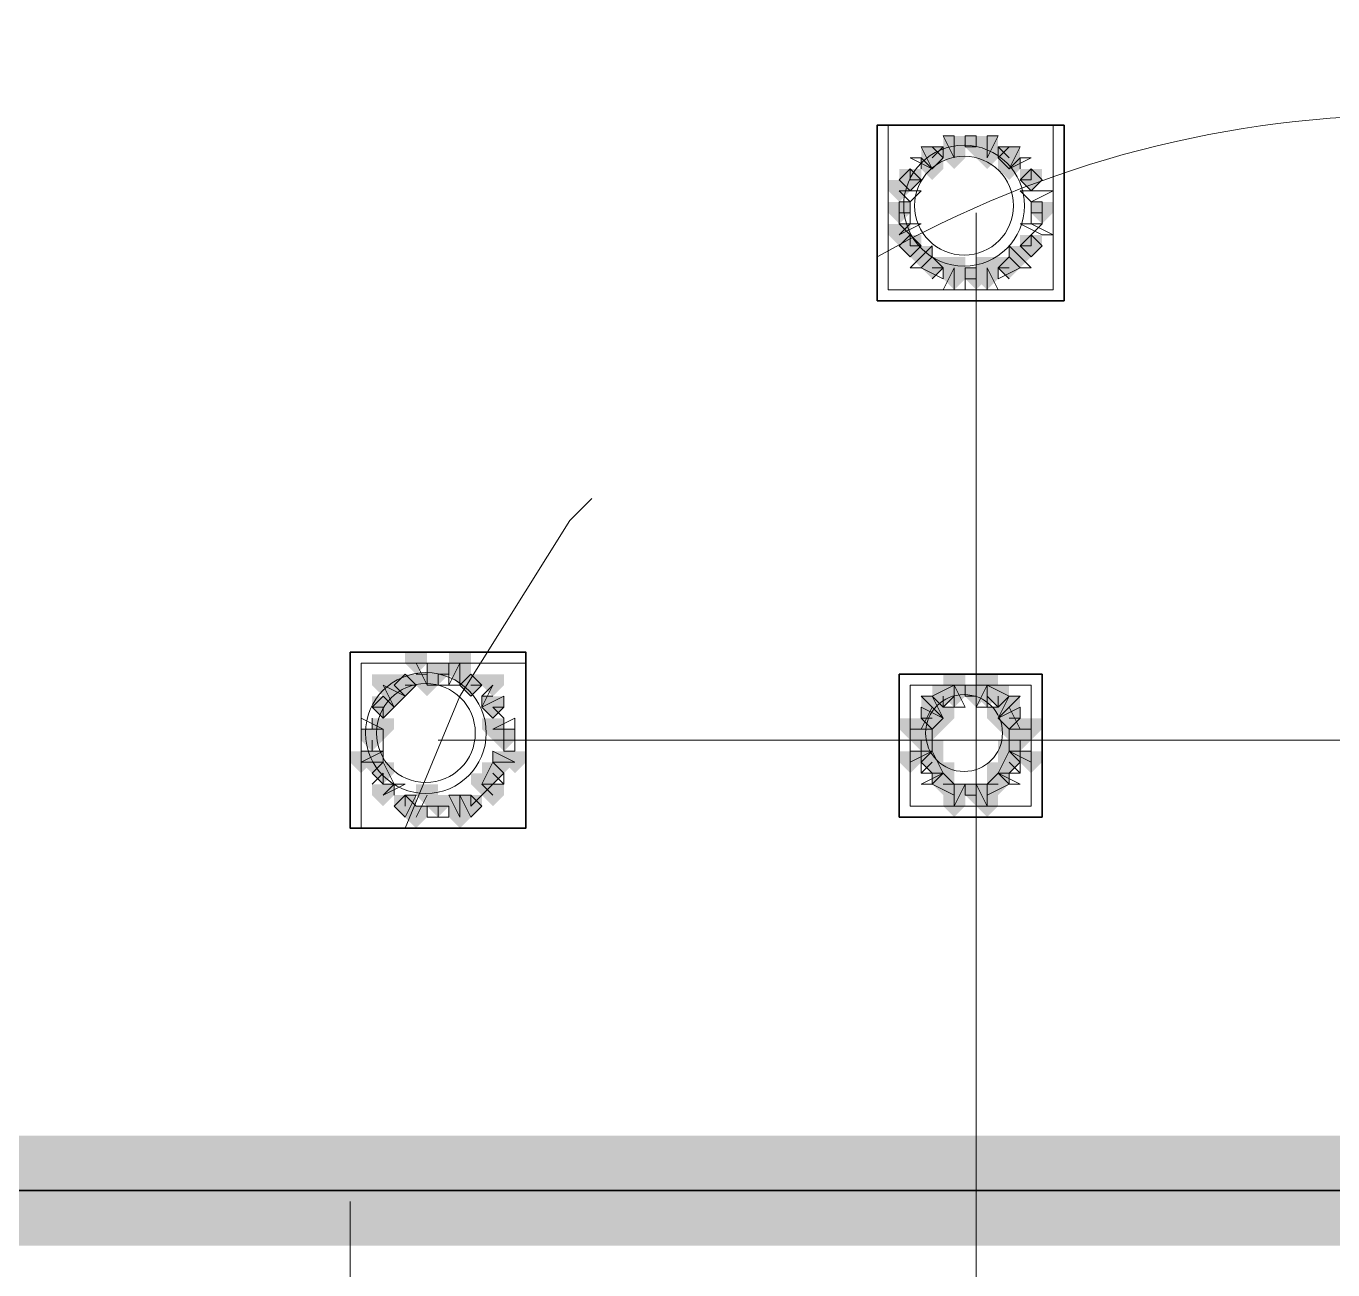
# Model space of a CAD drawing. Header units: millimetres. Extents: x 2315 to 4619, y 1334 to 1897.
# Drawn here: x 3716.28 to 3723.54, y 1541.26 to 1548.17 of the extents above; entities that cross this region are included whole.
import ezdxf

# ---------------------------------------------------------------- set-up
doc = ezdxf.new("R2010")
doc.units = ezdxf.units.MM
for name, color, linetype, true_color in [('PDF_10', 7, 'Continuous', 0x00b85c), ('PDF_AXIS', 7, 'Continuous', 0x00b85c), ('PDF_柱构件', 7, 'Continuous', 0x00b85c), ('PDF_转运站初步方案', 7, 'Continuous', 0x00b85c)]:
    doc.layers.add(name, color=color, linetype=linetype, true_color=true_color)
doc.layers.add('PDF_中心线层', color=1, linetype='Continuous')
doc.layers.add('PDF_粗实线层', color=7, linetype='Continuous')

msp = doc.modelspace()

# ---------------------------------------------------------------- hatches: boundary and pattern name
at = {"layer": 'PDF_10', "transparency": 33554559}
for points in [[(3721.5602, 1547.5601), (3721.4992, 1547.5601), (3721.4992, 1547.499), (3721.5602, 1547.4379), (3721.6213, 1547.499), (3721.6213, 1547.5601)], [(3721.5602, 1547.5601), (3721.4992, 1547.5601), (3721.4992, 1547.499), (3721.5602, 1547.4379), (3721.6213, 1547.499), (3721.6213, 1547.5601)], [(3721.3159, 1547.499), (3721.2548, 1547.499), (3721.2548, 1547.4379), (3721.3159, 1547.3768), (3721.377, 1547.4379), (3721.377, 1547.499)], [(3721.3159, 1547.499), (3721.2548, 1547.499), (3721.2548, 1547.4379), (3721.3159, 1547.3768), (3721.377, 1547.4379), (3721.377, 1547.499)], [(3721.7435, 1547.499), (3721.6824, 1547.499), (3721.6824, 1547.4379), (3721.7435, 1547.3768), (3721.8046, 1547.4379), (3721.8046, 1547.499)], [(3721.7435, 1547.499), (3721.6824, 1547.499), (3721.6824, 1547.4379), (3721.7435, 1547.3768), (3721.8046, 1547.4379), (3721.8046, 1547.499)], [(3721.1938, 1547.3768), (3721.1327, 1547.3768), (3721.1327, 1547.3157), (3721.1938, 1547.2547), (3721.2548, 1547.3157), (3721.2548, 1547.3768)], [(3721.1938, 1547.3768), (3721.1327, 1547.3768), (3721.1327, 1547.3157), (3721.1938, 1547.2547), (3721.2548, 1547.3157), (3721.2548, 1547.3768)], [(3721.8656, 1547.3768), (3721.8046, 1547.3768), (3721.8046, 1547.3157), (3721.8656, 1547.2547), (3721.9267, 1547.3157), (3721.9267, 1547.3768)], [(3721.8656, 1547.3768), (3721.8046, 1547.3768), (3721.8046, 1547.3157), (3721.8656, 1547.2547), (3721.9267, 1547.3157), (3721.9267, 1547.3768)], [(3721.1327, 1547.1936), (3721.0716, 1547.1936), (3721.0716, 1547.1325), (3721.1327, 1547.0714), (3721.1938, 1547.1325), (3721.1938, 1547.1936)], [(3721.1327, 1547.1936), (3721.0716, 1547.1936), (3721.0716, 1547.1325), (3721.1327, 1547.0714), (3721.1938, 1547.1325), (3721.1938, 1547.1936)], [(3721.9267, 1547.1936), (3721.8656, 1547.1936), (3721.8656, 1547.1325), (3721.9267, 1547.0714), (3721.9878, 1547.1325), (3721.9878, 1547.1936)], [(3721.9267, 1547.1936), (3721.8656, 1547.1936), (3721.8656, 1547.1325), (3721.9267, 1547.0714), (3721.9878, 1547.1325), (3721.9878, 1547.1936)], [(3721.1938, 1547.0103), (3721.1327, 1547.0103), (3721.1327, 1546.9493), (3721.1938, 1546.8882), (3721.2548, 1546.9493), (3721.2548, 1547.0103)], [(3721.1938, 1547.0103), (3721.1327, 1547.0103), (3721.1327, 1546.9493), (3721.1938, 1546.8882), (3721.2548, 1546.9493), (3721.2548, 1547.0103)], [(3721.8656, 1547.0103), (3721.8046, 1547.0103), (3721.8046, 1546.9493), (3721.8656, 1546.8882), (3721.9267, 1546.9493), (3721.9267, 1547.0103)], [(3721.8656, 1547.0103), (3721.8046, 1547.0103), (3721.8046, 1546.9493), (3721.8656, 1546.8882), (3721.9267, 1546.9493), (3721.9267, 1547.0103)], [(3721.3159, 1546.8882), (3721.2548, 1546.8882), (3721.2548, 1546.8271), (3721.3159, 1546.766), (3721.377, 1546.8271), (3721.377, 1546.8882)], [(3721.3159, 1546.8882), (3721.2548, 1546.8882), (3721.2548, 1546.8271), (3721.3159, 1546.766), (3721.377, 1546.8271), (3721.377, 1546.8882)], [(3721.7435, 1546.8882), (3721.6824, 1546.8882), (3721.6824, 1546.8271), (3721.7435, 1546.766), (3721.8046, 1546.8271), (3721.8046, 1546.8882)], [(3721.7435, 1546.8882), (3721.6824, 1546.8882), (3721.6824, 1546.8271), (3721.7435, 1546.766), (3721.8046, 1546.8271), (3721.8046, 1546.8882)], [(3721.5602, 1546.8271), (3721.4992, 1546.8271), (3721.4992, 1546.766), (3721.5602, 1546.7049), (3721.6213, 1546.766), (3721.6213, 1546.8271)], [(3721.5602, 1546.8271), (3721.4992, 1546.8271), (3721.4992, 1546.766), (3721.5602, 1546.7049), (3721.6213, 1546.766), (3721.6213, 1546.8271)], [(3721.5602, 1546.8271), (3721.4992, 1546.8271), (3721.4992, 1546.766), (3721.5602, 1546.7049), (3721.6213, 1546.766), (3721.6213, 1546.8271)], [(3718.5673, 1544.6282), (3718.5062, 1544.6282), (3718.5062, 1544.5671), (3718.5673, 1544.506), (3718.6283, 1544.5671), (3718.6283, 1544.6282)], [(3718.5673, 1544.6282), (3718.5062, 1544.6282), (3718.5062, 1544.5671), (3718.5673, 1544.506), (3718.6283, 1544.5671), (3718.6283, 1544.6282)], [(3718.384, 1544.5671), (3718.3229, 1544.5671), (3718.3229, 1544.506), (3718.384, 1544.4449), (3718.4451, 1544.506), (3718.4451, 1544.5671)], [(3718.384, 1544.5671), (3718.3229, 1544.5671), (3718.3229, 1544.506), (3718.384, 1544.4449), (3718.4451, 1544.506), (3718.4451, 1544.5671)], [(3718.384, 1544.5671), (3718.3229, 1544.5671), (3718.3229, 1544.506), (3718.384, 1544.4449), (3718.4451, 1544.506), (3718.4451, 1544.5671)], [(3718.7505, 1544.5671), (3718.6894, 1544.5671), (3718.6894, 1544.506), (3718.7505, 1544.4449), (3718.8116, 1544.506), (3718.8116, 1544.5671)], [(3718.7505, 1544.5671), (3718.6894, 1544.5671), (3718.6894, 1544.506), (3718.7505, 1544.4449), (3718.8116, 1544.506), (3718.8116, 1544.5671)], [(3718.7505, 1544.5671), (3718.6894, 1544.5671), (3718.6894, 1544.506), (3718.7505, 1544.4449), (3718.8116, 1544.506), (3718.8116, 1544.5671)], [(3721.377, 1544.506), (3721.3159, 1544.506), (3721.3159, 1544.4449), (3721.377, 1544.3839), (3721.4381, 1544.4449), (3721.4381, 1544.506)], [(3721.377, 1544.506), (3721.3159, 1544.506), (3721.3159, 1544.4449), (3721.377, 1544.3839), (3721.4381, 1544.4449), (3721.4381, 1544.506)], [(3721.5602, 1544.506), (3721.4992, 1544.506), (3721.4992, 1544.4449), (3721.5602, 1544.3839), (3721.6213, 1544.4449), (3721.6213, 1544.506)], [(3721.5602, 1544.506), (3721.4992, 1544.506), (3721.4992, 1544.4449), (3721.5602, 1544.3839), (3721.6213, 1544.4449), (3721.6213, 1544.506)], [(3721.6824, 1544.506), (3721.6213, 1544.506), (3721.6213, 1544.4449), (3721.6824, 1544.3839), (3721.7435, 1544.4449), (3721.7435, 1544.506)], [(3721.6824, 1544.506), (3721.6213, 1544.506), (3721.6213, 1544.4449), (3721.6824, 1544.3839), (3721.7435, 1544.4449), (3721.7435, 1544.506)], [(3718.2619, 1544.4449), (3718.2008, 1544.4449), (3718.2008, 1544.3839), (3718.2619, 1544.3228), (3718.3229, 1544.3839), (3718.3229, 1544.4449)], [(3718.2619, 1544.4449), (3718.2008, 1544.4449), (3718.2008, 1544.3839), (3718.2619, 1544.3228), (3718.3229, 1544.3839), (3718.3229, 1544.4449)], [(3718.8727, 1544.4449), (3718.8116, 1544.4449), (3718.8116, 1544.3839), (3718.8727, 1544.3228), (3718.9337, 1544.3839), (3718.9337, 1544.4449)], [(3718.8727, 1544.4449), (3718.8116, 1544.4449), (3718.8116, 1544.3839), (3718.8727, 1544.3228), (3718.9337, 1544.3839), (3718.9337, 1544.4449)], [(3721.3159, 1544.3839), (3721.2548, 1544.3839), (3721.2548, 1544.3228), (3721.3159, 1544.2617), (3721.377, 1544.3228), (3721.377, 1544.3839)], [(3721.3159, 1544.3839), (3721.2548, 1544.3839), (3721.2548, 1544.3228), (3721.3159, 1544.2617), (3721.377, 1544.3228), (3721.377, 1544.3839)], [(3721.7435, 1544.3839), (3721.6824, 1544.3839), (3721.6824, 1544.3228), (3721.7435, 1544.2617), (3721.8046, 1544.3228), (3721.8046, 1544.3839)], [(3721.7435, 1544.3839), (3721.6824, 1544.3839), (3721.6824, 1544.3228), (3721.7435, 1544.2617), (3721.8046, 1544.3228), (3721.8046, 1544.3839)], [(3718.2008, 1544.2617), (3718.1397, 1544.2617), (3718.1397, 1544.2006), (3718.2008, 1544.1395), (3718.2619, 1544.2006), (3718.2619, 1544.2617)], [(3718.2008, 1544.2617), (3718.1397, 1544.2617), (3718.1397, 1544.2006), (3718.2008, 1544.1395), (3718.2619, 1544.2006), (3718.2619, 1544.2617)], [(3718.2008, 1544.2617), (3718.1397, 1544.2617), (3718.1397, 1544.2006), (3718.2008, 1544.1395), (3718.2619, 1544.2006), (3718.2619, 1544.2617)], [(3718.9337, 1544.2617), (3718.8727, 1544.2617), (3718.8727, 1544.2006), (3718.9337, 1544.1395), (3718.9948, 1544.2006), (3718.9948, 1544.2617)], [(3718.9337, 1544.2617), (3718.8727, 1544.2617), (3718.8727, 1544.2006), (3718.9337, 1544.1395), (3718.9948, 1544.2006), (3718.9948, 1544.2617)], [(3721.2548, 1544.2617), (3721.1938, 1544.2617), (3721.1938, 1544.2006), (3721.2548, 1544.1395), (3721.3159, 1544.2006), (3721.3159, 1544.2617)], [(3721.2548, 1544.2617), (3721.1938, 1544.2617), (3721.1938, 1544.2006), (3721.2548, 1544.1395), (3721.3159, 1544.2006), (3721.3159, 1544.2617)], [(3721.2548, 1544.2617), (3721.1938, 1544.2617), (3721.1938, 1544.2006), (3721.2548, 1544.1395), (3721.3159, 1544.2006), (3721.3159, 1544.2617)], [(3721.8046, 1544.2617), (3721.7435, 1544.2617), (3721.7435, 1544.2006), (3721.8046, 1544.1395), (3721.8656, 1544.2006), (3721.8656, 1544.2617)], [(3721.8046, 1544.2617), (3721.7435, 1544.2617), (3721.7435, 1544.2006), (3721.8046, 1544.1395), (3721.8656, 1544.2006), (3721.8656, 1544.2617)], [(3721.8046, 1544.2617), (3721.7435, 1544.2617), (3721.7435, 1544.2006), (3721.8046, 1544.1395), (3721.8656, 1544.2006), (3721.8656, 1544.2617)], [(3721.3159, 1544.1395), (3721.2548, 1544.1395), (3721.2548, 1544.0784), (3721.3159, 1544.0174), (3721.377, 1544.0784), (3721.377, 1544.1395)], [(3721.3159, 1544.1395), (3721.2548, 1544.1395), (3721.2548, 1544.0784), (3721.3159, 1544.0174), (3721.377, 1544.0784), (3721.377, 1544.1395)], [(3721.7435, 1544.1395), (3721.6824, 1544.1395), (3721.6824, 1544.0784), (3721.7435, 1544.0174), (3721.8046, 1544.0784), (3721.8046, 1544.1395)], [(3721.7435, 1544.1395), (3721.6824, 1544.1395), (3721.6824, 1544.0784), (3721.7435, 1544.0174), (3721.8046, 1544.0784), (3721.8046, 1544.1395)], [(3718.2619, 1544.0784), (3718.2008, 1544.0784), (3718.2008, 1544.0174), (3718.2619, 1543.9563), (3718.3229, 1544.0174), (3718.3229, 1544.0784)], [(3718.2619, 1544.0784), (3718.2008, 1544.0784), (3718.2008, 1544.0174), (3718.2619, 1543.9563), (3718.3229, 1544.0174), (3718.3229, 1544.0784)], [(3718.8727, 1544.0784), (3718.8116, 1544.0784), (3718.8116, 1544.0174), (3718.8727, 1543.9563), (3718.9337, 1544.0174), (3718.9337, 1544.0784)], [(3718.8727, 1544.0784), (3718.8116, 1544.0784), (3718.8116, 1544.0174), (3718.8727, 1543.9563), (3718.9337, 1544.0174), (3718.9337, 1544.0784)], [(3721.377, 1544.0174), (3721.3159, 1544.0174), (3721.3159, 1543.9563), (3721.377, 1543.8952), (3721.4381, 1543.9563), (3721.4381, 1544.0174)], [(3721.377, 1544.0174), (3721.3159, 1544.0174), (3721.3159, 1543.9563), (3721.377, 1543.8952), (3721.4381, 1543.9563), (3721.4381, 1544.0174)], [(3721.377, 1544.0174), (3721.3159, 1544.0174), (3721.3159, 1543.9563), (3721.377, 1543.8952), (3721.4381, 1543.9563), (3721.4381, 1544.0174)], [(3721.6824, 1544.0174), (3721.6213, 1544.0174), (3721.6213, 1543.9563), (3721.6824, 1543.8952), (3721.7435, 1543.9563), (3721.7435, 1544.0174)], [(3721.6824, 1544.0174), (3721.6213, 1544.0174), (3721.6213, 1543.9563), (3721.6824, 1543.8952), (3721.7435, 1543.9563), (3721.7435, 1544.0174)], [(3721.6824, 1544.0174), (3721.6213, 1544.0174), (3721.6213, 1543.9563), (3721.6824, 1543.8952), (3721.7435, 1543.9563), (3721.7435, 1544.0174)], [(3721.5602, 1543.9563), (3721.4992, 1543.9563), (3721.4992, 1543.8952), (3721.5602, 1543.8341), (3721.6213, 1543.8952), (3721.6213, 1543.9563)], [(3721.5602, 1543.9563), (3721.4992, 1543.9563), (3721.4992, 1543.8952), (3721.5602, 1543.8341), (3721.6213, 1543.8952), (3721.6213, 1543.9563)], [(3718.384, 1543.8952), (3718.3229, 1543.8952), (3718.3229, 1543.8341), (3718.384, 1543.773), (3718.4451, 1543.8341), (3718.4451, 1543.8952)], [(3718.384, 1543.8952), (3718.3229, 1543.8952), (3718.3229, 1543.8341), (3718.384, 1543.773), (3718.4451, 1543.8341), (3718.4451, 1543.8952)], [(3718.5673, 1543.8952), (3718.5062, 1543.8952), (3718.5062, 1543.8341), (3718.5673, 1543.773), (3718.6283, 1543.8341), (3718.6283, 1543.8952)], [(3718.5673, 1543.8952), (3718.5062, 1543.8952), (3718.5062, 1543.8341), (3718.5673, 1543.773), (3718.6283, 1543.8341), (3718.6283, 1543.8952)], [(3718.7505, 1543.8952), (3718.6894, 1543.8952), (3718.6894, 1543.8341), (3718.7505, 1543.773), (3718.8116, 1543.8341), (3718.8116, 1543.8952)], [(3718.7505, 1543.8952), (3718.6894, 1543.8952), (3718.6894, 1543.8341), (3718.7505, 1543.773), (3718.8116, 1543.8341), (3718.8116, 1543.8952)]]:
    msp.add_hatch(color=6, dxfattribs=at).paths.add_polyline_path(points)
at = {"layer": 'PDF_柱构件', "transparency": 33554559}
for points in [[(3721.4381, 1547.5601), (3721.377, 1547.5601), (3721.377, 1547.499), (3721.4381, 1547.4379), (3721.4992, 1547.499), (3721.4992, 1547.5601)], [(3721.6213, 1547.5601), (3721.5602, 1547.5601), (3721.5602, 1547.499), (3721.6213, 1547.4379), (3721.6824, 1547.499), (3721.6824, 1547.5601)], [(3721.3159, 1547.4379), (3721.2548, 1547.4379), (3721.2548, 1547.3768), (3721.3159, 1547.3157), (3721.377, 1547.3768), (3721.377, 1547.4379)], [(3721.4381, 1547.499), (3721.377, 1547.499), (3721.377, 1547.4379), (3721.4381, 1547.3768), (3721.4992, 1547.4379), (3721.4992, 1547.499)], [(3721.6213, 1547.499), (3721.5602, 1547.499), (3721.5602, 1547.4379), (3721.6213, 1547.3768), (3721.6824, 1547.4379), (3721.6824, 1547.499)], [(3721.7435, 1547.4379), (3721.6824, 1547.4379), (3721.6824, 1547.3768), (3721.7435, 1547.3157), (3721.8046, 1547.3768), (3721.8046, 1547.4379)], [(3721.1327, 1547.3157), (3721.0716, 1547.3157), (3721.0716, 1547.2547), (3721.1327, 1547.1936), (3721.1938, 1547.2547), (3721.1938, 1547.3157)], [(3721.1327, 1547.0714), (3721.0716, 1547.0714), (3721.0716, 1547.0103), (3721.1327, 1546.9493), (3721.1938, 1547.0103), (3721.1938, 1547.0714)], [(3721.2548, 1546.9493), (3721.1938, 1546.9493), (3721.1938, 1546.8882), (3721.2548, 1546.8271), (3721.3159, 1546.8882), (3721.3159, 1546.9493)], [(3721.8046, 1546.9493), (3721.7435, 1546.9493), (3721.7435, 1546.8882), (3721.8046, 1546.8271), (3721.8656, 1546.8882), (3721.8656, 1546.9493)], [(3721.4381, 1546.8882), (3721.377, 1546.8882), (3721.377, 1546.8271), (3721.4381, 1546.766), (3721.4992, 1546.8271), (3721.4992, 1546.8882)], [(3721.6213, 1546.8882), (3721.5602, 1546.8882), (3721.5602, 1546.8271), (3721.6213, 1546.766), (3721.6824, 1546.8271), (3721.6824, 1546.8882)], [(3721.4381, 1546.8271), (3721.377, 1546.8271), (3721.377, 1546.766), (3721.4381, 1546.7049), (3721.4992, 1546.766), (3721.4992, 1546.8271)], [(3721.6213, 1546.8271), (3721.5602, 1546.8271), (3721.5602, 1546.766), (3721.6213, 1546.7049), (3721.6824, 1546.766), (3721.6824, 1546.8271)], [(3718.4451, 1544.6893), (3718.384, 1544.6893), (3718.384, 1544.6282), (3718.4451, 1544.5671), (3718.5062, 1544.6282), (3718.5062, 1544.6893)], [(3718.6894, 1544.6893), (3718.6283, 1544.6893), (3718.6283, 1544.6282), (3718.6894, 1544.5671), (3718.7505, 1544.6282), (3718.7505, 1544.6893)], [(3718.6894, 1544.6282), (3718.6283, 1544.6282), (3718.6283, 1544.5671), (3718.6894, 1544.506), (3718.7505, 1544.5671), (3718.7505, 1544.6282)], [(3718.2619, 1544.5671), (3718.2008, 1544.5671), (3718.2008, 1544.506), (3718.2619, 1544.4449), (3718.3229, 1544.506), (3718.3229, 1544.5671)], [(3718.5062, 1544.5671), (3718.4451, 1544.5671), (3718.4451, 1544.506), (3718.5062, 1544.4449), (3718.5673, 1544.506), (3718.5673, 1544.5671)], [(3718.8727, 1544.5671), (3718.8116, 1544.5671), (3718.8116, 1544.506), (3718.8727, 1544.4449), (3718.9337, 1544.506), (3718.9337, 1544.5671)], [(3721.4381, 1544.5671), (3721.377, 1544.5671), (3721.377, 1544.506), (3721.4381, 1544.4449), (3721.4992, 1544.506), (3721.4992, 1544.5671)], [(3721.6213, 1544.5671), (3721.5602, 1544.5671), (3721.5602, 1544.506), (3721.6213, 1544.4449), (3721.6824, 1544.506), (3721.6824, 1544.5671)], [(3718.3229, 1544.506), (3718.2619, 1544.506), (3718.2619, 1544.4449), (3718.3229, 1544.3839), (3718.384, 1544.4449), (3718.384, 1544.506)], [(3721.4381, 1544.506), (3721.377, 1544.506), (3721.377, 1544.4449), (3721.4381, 1544.3839), (3721.4992, 1544.4449), (3721.4992, 1544.506)], [(3721.6213, 1544.506), (3721.5602, 1544.506), (3721.5602, 1544.4449), (3721.6213, 1544.3839), (3721.6824, 1544.4449), (3721.6824, 1544.506)], [(3721.3159, 1544.4449), (3721.2548, 1544.4449), (3721.2548, 1544.3839), (3721.3159, 1544.3228), (3721.377, 1544.3839), (3721.377, 1544.4449)], [(3721.377, 1544.3839), (3721.3159, 1544.3839), (3721.3159, 1544.3228), (3721.377, 1544.2617), (3721.4381, 1544.3228), (3721.4381, 1544.3839)], [(3721.6824, 1544.3839), (3721.6213, 1544.3839), (3721.6213, 1544.3228), (3721.6824, 1544.2617), (3721.7435, 1544.3228), (3721.7435, 1544.3839)], [(3721.7435, 1544.4449), (3721.6824, 1544.4449), (3721.6824, 1544.3839), (3721.7435, 1544.3228), (3721.8046, 1544.3839), (3721.8046, 1544.4449)], [(3718.2619, 1544.3228), (3718.2008, 1544.3228), (3718.2008, 1544.2617), (3718.2619, 1544.2006), (3718.3229, 1544.2617), (3718.3229, 1544.3228)], [(3718.8727, 1544.3228), (3718.8116, 1544.3228), (3718.8116, 1544.2617), (3718.8727, 1544.2006), (3718.9337, 1544.2617), (3718.9337, 1544.3228)], [(3721.1938, 1544.3228), (3721.1327, 1544.3228), (3721.1327, 1544.2617), (3721.1938, 1544.2006), (3721.2548, 1544.2617), (3721.2548, 1544.3228)], [(3721.2548, 1544.3228), (3721.1938, 1544.3228), (3721.1938, 1544.2617), (3721.2548, 1544.2006), (3721.3159, 1544.2617), (3721.3159, 1544.3228)], [(3721.3159, 1544.3228), (3721.2548, 1544.3228), (3721.2548, 1544.2617), (3721.3159, 1544.2006), (3721.377, 1544.2617), (3721.377, 1544.3228)], [(3721.7435, 1544.3228), (3721.6824, 1544.3228), (3721.6824, 1544.2617), (3721.7435, 1544.2006), (3721.8046, 1544.2617), (3721.8046, 1544.3228)], [(3721.8046, 1544.3228), (3721.7435, 1544.3228), (3721.7435, 1544.2617), (3721.8046, 1544.2006), (3721.8656, 1544.2617), (3721.8656, 1544.3228)], [(3721.8656, 1544.3228), (3721.8046, 1544.3228), (3721.8046, 1544.2617), (3721.8656, 1544.2006), (3721.9267, 1544.2617), (3721.9267, 1544.3228)], [(3721.3159, 1544.2006), (3721.2548, 1544.2006), (3721.2548, 1544.1395), (3721.3159, 1544.0784), (3721.377, 1544.1395), (3721.377, 1544.2006)], [(3721.7435, 1544.2006), (3721.6824, 1544.2006), (3721.6824, 1544.1395), (3721.7435, 1544.0784), (3721.8046, 1544.1395), (3721.8046, 1544.2006)], [(3718.1397, 1544.1395), (3718.0786, 1544.1395), (3718.0786, 1544.0784), (3718.1397, 1544.0174), (3718.2008, 1544.0784), (3718.2008, 1544.1395)], [(3718.2008, 1544.1395), (3718.1397, 1544.1395), (3718.1397, 1544.0784), (3718.2008, 1544.0174), (3718.2619, 1544.0784), (3718.2619, 1544.1395)], [(3718.9337, 1544.1395), (3718.8727, 1544.1395), (3718.8727, 1544.0784), (3718.9337, 1544.0174), (3718.9948, 1544.0784), (3718.9948, 1544.1395)], [(3718.9948, 1544.1395), (3718.9337, 1544.1395), (3718.9337, 1544.0784), (3718.9948, 1544.0174), (3719.0559, 1544.0784), (3719.0559, 1544.1395)], [(3721.1938, 1544.1395), (3721.1327, 1544.1395), (3721.1327, 1544.0784), (3721.1938, 1544.0174), (3721.2548, 1544.0784), (3721.2548, 1544.1395)], [(3721.8656, 1544.1395), (3721.8046, 1544.1395), (3721.8046, 1544.0784), (3721.8656, 1544.0174), (3721.9267, 1544.0784), (3721.9267, 1544.1395)], [(3718.8116, 1544.0174), (3718.7505, 1544.0174), (3718.7505, 1543.9563), (3718.8116, 1543.8952), (3718.8727, 1543.9563), (3718.8727, 1544.0174)], [(3721.377, 1544.0784), (3721.3159, 1544.0784), (3721.3159, 1544.0174), (3721.377, 1543.9563), (3721.4381, 1544.0174), (3721.4381, 1544.0784)], [(3721.6824, 1544.0784), (3721.6213, 1544.0784), (3721.6213, 1544.0174), (3721.6824, 1543.9563), (3721.7435, 1544.0174), (3721.7435, 1544.0784)], [(3718.2619, 1543.9563), (3718.2008, 1543.9563), (3718.2008, 1543.8952), (3718.2619, 1543.8341), (3718.3229, 1543.8952), (3718.3229, 1543.9563)], [(3718.5062, 1543.9563), (3718.4451, 1543.9563), (3718.4451, 1543.8952), (3718.5062, 1543.8341), (3718.5673, 1543.8952), (3718.5673, 1543.9563)], [(3718.8727, 1543.9563), (3718.8116, 1543.9563), (3718.8116, 1543.8952), (3718.8727, 1543.8341), (3718.9337, 1543.8952), (3718.9337, 1543.9563)], [(3721.4381, 1543.9563), (3721.377, 1543.9563), (3721.377, 1543.8952), (3721.4381, 1543.8341), (3721.4992, 1543.8952), (3721.4992, 1543.9563)], [(3721.6213, 1543.9563), (3721.5602, 1543.9563), (3721.5602, 1543.8952), (3721.6213, 1543.8341), (3721.6824, 1543.8952), (3721.6824, 1543.9563)], [(3718.6894, 1543.8952), (3718.6283, 1543.8952), (3718.6283, 1543.8341), (3718.6894, 1543.773), (3718.7505, 1543.8341), (3718.7505, 1543.8952)], [(3721.4381, 1543.8952), (3721.377, 1543.8952), (3721.377, 1543.8341), (3721.4381, 1543.773), (3721.4992, 1543.8341), (3721.4992, 1543.8952)], [(3721.6213, 1543.8952), (3721.5602, 1543.8952), (3721.5602, 1543.8341), (3721.6213, 1543.773), (3721.6824, 1543.8341), (3721.6824, 1543.8952)], [(3718.4451, 1543.8341), (3718.384, 1543.8341), (3718.384, 1543.773), (3718.4451, 1543.712), (3718.5062, 1543.773), (3718.5062, 1543.8341)], [(3718.6894, 1543.8341), (3718.6283, 1543.8341), (3718.6283, 1543.773), (3718.6894, 1543.712), (3718.7505, 1543.773), (3718.7505, 1543.8341)]]:
    msp.add_hatch(color=6, dxfattribs=at).paths.add_polyline_path(points)
at = {"layer": 'PDF_粗实线层', "transparency": 33554559}
msp.add_hatch(color=256, dxfattribs=at).paths.add_polyline_path([(3766.3327, 1554.7066), (3765.7219, 1554.7066), (3765.7219, 1542.0017), (3710.3213, 1542.0017), (3710.3213, 1554.7066), (3709.7105, 1554.7066), (3709.7105, 1541.3909), (3766.3327, 1541.3909)])
at = {"layer": 'PDF_转运站初步方案', "transparency": 33554559}
for points in [[(3721.5602, 1547.5601), (3721.4992, 1547.5601), (3721.4992, 1547.499), (3721.5602, 1547.4379), (3721.6213, 1547.499), (3721.6213, 1547.5601)], [(3721.5602, 1547.5601), (3721.4992, 1547.5601), (3721.4992, 1547.499), (3721.5602, 1547.4379), (3721.6213, 1547.499), (3721.6213, 1547.5601)], [(3721.3159, 1547.499), (3721.2548, 1547.499), (3721.2548, 1547.4379), (3721.3159, 1547.3768), (3721.377, 1547.4379), (3721.377, 1547.499)], [(3721.3159, 1547.499), (3721.2548, 1547.499), (3721.2548, 1547.4379), (3721.3159, 1547.3768), (3721.377, 1547.4379), (3721.377, 1547.499)], [(3721.7435, 1547.499), (3721.6824, 1547.499), (3721.6824, 1547.4379), (3721.7435, 1547.3768), (3721.8046, 1547.4379), (3721.8046, 1547.499)], [(3721.7435, 1547.499), (3721.6824, 1547.499), (3721.6824, 1547.4379), (3721.7435, 1547.3768), (3721.8046, 1547.4379), (3721.8046, 1547.499)], [(3721.1938, 1547.3768), (3721.1327, 1547.3768), (3721.1327, 1547.3157), (3721.1938, 1547.2547), (3721.2548, 1547.3157), (3721.2548, 1547.3768)], [(3721.1938, 1547.3768), (3721.1327, 1547.3768), (3721.1327, 1547.3157), (3721.1938, 1547.2547), (3721.2548, 1547.3157), (3721.2548, 1547.3768)], [(3721.8656, 1547.3768), (3721.8046, 1547.3768), (3721.8046, 1547.3157), (3721.8656, 1547.2547), (3721.9267, 1547.3157), (3721.9267, 1547.3768)], [(3721.8656, 1547.3768), (3721.8046, 1547.3768), (3721.8046, 1547.3157), (3721.8656, 1547.2547), (3721.9267, 1547.3157), (3721.9267, 1547.3768)], [(3721.1327, 1547.1936), (3721.0716, 1547.1936), (3721.0716, 1547.1325), (3721.1327, 1547.0714), (3721.1938, 1547.1325), (3721.1938, 1547.1936)], [(3721.1327, 1547.1936), (3721.0716, 1547.1936), (3721.0716, 1547.1325), (3721.1327, 1547.0714), (3721.1938, 1547.1325), (3721.1938, 1547.1936)], [(3721.9267, 1547.1936), (3721.8656, 1547.1936), (3721.8656, 1547.1325), (3721.9267, 1547.0714), (3721.9878, 1547.1325), (3721.9878, 1547.1936)], [(3721.9267, 1547.1936), (3721.8656, 1547.1936), (3721.8656, 1547.1325), (3721.9267, 1547.0714), (3721.9878, 1547.1325), (3721.9878, 1547.1936)], [(3721.1938, 1547.0103), (3721.1327, 1547.0103), (3721.1327, 1546.9493), (3721.1938, 1546.8882), (3721.2548, 1546.9493), (3721.2548, 1547.0103)], [(3721.1938, 1547.0103), (3721.1327, 1547.0103), (3721.1327, 1546.9493), (3721.1938, 1546.8882), (3721.2548, 1546.9493), (3721.2548, 1547.0103)], [(3721.8656, 1547.0103), (3721.8046, 1547.0103), (3721.8046, 1546.9493), (3721.8656, 1546.8882), (3721.9267, 1546.9493), (3721.9267, 1547.0103)], [(3721.8656, 1547.0103), (3721.8046, 1547.0103), (3721.8046, 1546.9493), (3721.8656, 1546.8882), (3721.9267, 1546.9493), (3721.9267, 1547.0103)], [(3721.3159, 1546.8882), (3721.2548, 1546.8882), (3721.2548, 1546.8271), (3721.3159, 1546.766), (3721.377, 1546.8271), (3721.377, 1546.8882)], [(3721.3159, 1546.8882), (3721.2548, 1546.8882), (3721.2548, 1546.8271), (3721.3159, 1546.766), (3721.377, 1546.8271), (3721.377, 1546.8882)], [(3721.7435, 1546.8882), (3721.6824, 1546.8882), (3721.6824, 1546.8271), (3721.7435, 1546.766), (3721.8046, 1546.8271), (3721.8046, 1546.8882)], [(3721.7435, 1546.8882), (3721.6824, 1546.8882), (3721.6824, 1546.8271), (3721.7435, 1546.766), (3721.8046, 1546.8271), (3721.8046, 1546.8882)], [(3721.5602, 1546.8271), (3721.4992, 1546.8271), (3721.4992, 1546.766), (3721.5602, 1546.7049), (3721.6213, 1546.766), (3721.6213, 1546.8271)], [(3721.5602, 1546.8271), (3721.4992, 1546.8271), (3721.4992, 1546.766), (3721.5602, 1546.7049), (3721.6213, 1546.766), (3721.6213, 1546.8271)], [(3718.5673, 1544.6282), (3718.5062, 1544.6282), (3718.5062, 1544.5671), (3718.5673, 1544.506), (3718.6283, 1544.5671), (3718.6283, 1544.6282)], [(3718.5673, 1544.6282), (3718.5062, 1544.6282), (3718.5062, 1544.5671), (3718.5673, 1544.506), (3718.6283, 1544.5671), (3718.6283, 1544.6282)], [(3718.384, 1544.5671), (3718.3229, 1544.5671), (3718.3229, 1544.506), (3718.384, 1544.4449), (3718.4451, 1544.506), (3718.4451, 1544.5671)], [(3718.384, 1544.5671), (3718.3229, 1544.5671), (3718.3229, 1544.506), (3718.384, 1544.4449), (3718.4451, 1544.506), (3718.4451, 1544.5671)], [(3718.7505, 1544.5671), (3718.6894, 1544.5671), (3718.6894, 1544.506), (3718.7505, 1544.4449), (3718.8116, 1544.506), (3718.8116, 1544.5671)], [(3718.7505, 1544.5671), (3718.6894, 1544.5671), (3718.6894, 1544.506), (3718.7505, 1544.4449), (3718.8116, 1544.506), (3718.8116, 1544.5671)], [(3721.377, 1544.506), (3721.3159, 1544.506), (3721.3159, 1544.4449), (3721.377, 1544.3839), (3721.4381, 1544.4449), (3721.4381, 1544.506)], [(3721.377, 1544.506), (3721.3159, 1544.506), (3721.3159, 1544.4449), (3721.377, 1544.3839), (3721.4381, 1544.4449), (3721.4381, 1544.506)], [(3721.5602, 1544.506), (3721.4992, 1544.506), (3721.4992, 1544.4449), (3721.5602, 1544.3839), (3721.6213, 1544.4449), (3721.6213, 1544.506)], [(3721.5602, 1544.506), (3721.4992, 1544.506), (3721.4992, 1544.4449), (3721.5602, 1544.3839), (3721.6213, 1544.4449), (3721.6213, 1544.506)], [(3721.6824, 1544.506), (3721.6213, 1544.506), (3721.6213, 1544.4449), (3721.6824, 1544.3839), (3721.7435, 1544.4449), (3721.7435, 1544.506)], [(3721.6824, 1544.506), (3721.6213, 1544.506), (3721.6213, 1544.4449), (3721.6824, 1544.3839), (3721.7435, 1544.4449), (3721.7435, 1544.506)], [(3718.2619, 1544.4449), (3718.2008, 1544.4449), (3718.2008, 1544.3839), (3718.2619, 1544.3228), (3718.3229, 1544.3839), (3718.3229, 1544.4449)], [(3718.2619, 1544.4449), (3718.2008, 1544.4449), (3718.2008, 1544.3839), (3718.2619, 1544.3228), (3718.3229, 1544.3839), (3718.3229, 1544.4449)], [(3718.8727, 1544.4449), (3718.8116, 1544.4449), (3718.8116, 1544.3839), (3718.8727, 1544.3228), (3718.9337, 1544.3839), (3718.9337, 1544.4449)], [(3718.8727, 1544.4449), (3718.8116, 1544.4449), (3718.8116, 1544.3839), (3718.8727, 1544.3228), (3718.9337, 1544.3839), (3718.9337, 1544.4449)], [(3721.3159, 1544.3839), (3721.2548, 1544.3839), (3721.2548, 1544.3228), (3721.3159, 1544.2617), (3721.377, 1544.3228), (3721.377, 1544.3839)], [(3721.3159, 1544.3839), (3721.2548, 1544.3839), (3721.2548, 1544.3228), (3721.3159, 1544.2617), (3721.377, 1544.3228), (3721.377, 1544.3839)], [(3721.7435, 1544.3839), (3721.6824, 1544.3839), (3721.6824, 1544.3228), (3721.7435, 1544.2617), (3721.8046, 1544.3228), (3721.8046, 1544.3839)], [(3721.7435, 1544.3839), (3721.6824, 1544.3839), (3721.6824, 1544.3228), (3721.7435, 1544.2617), (3721.8046, 1544.3228), (3721.8046, 1544.3839)], [(3718.2008, 1544.2617), (3718.1397, 1544.2617), (3718.1397, 1544.2006), (3718.2008, 1544.1395), (3718.2619, 1544.2006), (3718.2619, 1544.2617)], [(3718.2008, 1544.2617), (3718.1397, 1544.2617), (3718.1397, 1544.2006), (3718.2008, 1544.1395), (3718.2619, 1544.2006), (3718.2619, 1544.2617)], [(3718.9337, 1544.2617), (3718.8727, 1544.2617), (3718.8727, 1544.2006), (3718.9337, 1544.1395), (3718.9948, 1544.2006), (3718.9948, 1544.2617)], [(3718.9337, 1544.2617), (3718.8727, 1544.2617), (3718.8727, 1544.2006), (3718.9337, 1544.1395), (3718.9948, 1544.2006), (3718.9948, 1544.2617)], [(3721.2548, 1544.2617), (3721.1938, 1544.2617), (3721.1938, 1544.2006), (3721.2548, 1544.1395), (3721.3159, 1544.2006), (3721.3159, 1544.2617)], [(3721.2548, 1544.2617), (3721.1938, 1544.2617), (3721.1938, 1544.2006), (3721.2548, 1544.1395), (3721.3159, 1544.2006), (3721.3159, 1544.2617)], [(3721.8046, 1544.2617), (3721.7435, 1544.2617), (3721.7435, 1544.2006), (3721.8046, 1544.1395), (3721.8656, 1544.2006), (3721.8656, 1544.2617)], [(3721.8046, 1544.2617), (3721.7435, 1544.2617), (3721.7435, 1544.2006), (3721.8046, 1544.1395), (3721.8656, 1544.2006), (3721.8656, 1544.2617)], [(3721.3159, 1544.1395), (3721.2548, 1544.1395), (3721.2548, 1544.0784), (3721.3159, 1544.0174), (3721.377, 1544.0784), (3721.377, 1544.1395)], [(3721.3159, 1544.1395), (3721.2548, 1544.1395), (3721.2548, 1544.0784), (3721.3159, 1544.0174), (3721.377, 1544.0784), (3721.377, 1544.1395)], [(3721.7435, 1544.1395), (3721.6824, 1544.1395), (3721.6824, 1544.0784), (3721.7435, 1544.0174), (3721.8046, 1544.0784), (3721.8046, 1544.1395)], [(3721.7435, 1544.1395), (3721.6824, 1544.1395), (3721.6824, 1544.0784), (3721.7435, 1544.0174), (3721.8046, 1544.0784), (3721.8046, 1544.1395)], [(3718.2619, 1544.0784), (3718.2008, 1544.0784), (3718.2008, 1544.0174), (3718.2619, 1543.9563), (3718.3229, 1544.0174), (3718.3229, 1544.0784)], [(3718.2619, 1544.0784), (3718.2008, 1544.0784), (3718.2008, 1544.0174), (3718.2619, 1543.9563), (3718.3229, 1544.0174), (3718.3229, 1544.0784)], [(3718.8727, 1544.0784), (3718.8116, 1544.0784), (3718.8116, 1544.0174), (3718.8727, 1543.9563), (3718.9337, 1544.0174), (3718.9337, 1544.0784)], [(3718.8727, 1544.0784), (3718.8116, 1544.0784), (3718.8116, 1544.0174), (3718.8727, 1543.9563), (3718.9337, 1544.0174), (3718.9337, 1544.0784)], [(3721.377, 1544.0174), (3721.3159, 1544.0174), (3721.3159, 1543.9563), (3721.377, 1543.8952), (3721.4381, 1543.9563), (3721.4381, 1544.0174)], [(3721.377, 1544.0174), (3721.3159, 1544.0174), (3721.3159, 1543.9563), (3721.377, 1543.8952), (3721.4381, 1543.9563), (3721.4381, 1544.0174)], [(3721.6824, 1544.0174), (3721.6213, 1544.0174), (3721.6213, 1543.9563), (3721.6824, 1543.8952), (3721.7435, 1543.9563), (3721.7435, 1544.0174)], [(3721.6824, 1544.0174), (3721.6213, 1544.0174), (3721.6213, 1543.9563), (3721.6824, 1543.8952), (3721.7435, 1543.9563), (3721.7435, 1544.0174)], [(3721.5602, 1543.9563), (3721.4992, 1543.9563), (3721.4992, 1543.8952), (3721.5602, 1543.8341), (3721.6213, 1543.8952), (3721.6213, 1543.9563)], [(3721.5602, 1543.9563), (3721.4992, 1543.9563), (3721.4992, 1543.8952), (3721.5602, 1543.8341), (3721.6213, 1543.8952), (3721.6213, 1543.9563)], [(3718.384, 1543.8952), (3718.3229, 1543.8952), (3718.3229, 1543.8341), (3718.384, 1543.773), (3718.4451, 1543.8341), (3718.4451, 1543.8952)], [(3718.384, 1543.8952), (3718.3229, 1543.8952), (3718.3229, 1543.8341), (3718.384, 1543.773), (3718.4451, 1543.8341), (3718.4451, 1543.8952)], [(3718.5673, 1543.8952), (3718.5062, 1543.8952), (3718.5062, 1543.8341), (3718.5673, 1543.773), (3718.6283, 1543.8341), (3718.6283, 1543.8952)], [(3718.5673, 1543.8952), (3718.5062, 1543.8952), (3718.5062, 1543.8341), (3718.5673, 1543.773), (3718.6283, 1543.8341), (3718.6283, 1543.8952)], [(3718.7505, 1543.8952), (3718.6894, 1543.8952), (3718.6894, 1543.8341), (3718.7505, 1543.773), (3718.8116, 1543.8341), (3718.8116, 1543.8952)], [(3718.7505, 1543.8952), (3718.6894, 1543.8952), (3718.6894, 1543.8341), (3718.7505, 1543.773), (3718.8116, 1543.8341), (3718.8116, 1543.8952)]]:
    msp.add_hatch(color=6, dxfattribs=at).paths.add_polyline_path(points)

# ---------------------------------------------------------------- linework, layer by layer
at = {"layer": 'PDF_10', "color": 6, "lineweight": 18}
for points in [[(3721.5602, 1547.5601), (3721.5602, 1547.499), (3721.4992, 1547.499)], [(3721.377, 1547.499), (3721.3159, 1547.4379)], [(3721.377, 1547.4379), (3721.3159, 1547.499)], [(3721.7435, 1547.4379), (3721.6824, 1547.499)], [(3721.6824, 1547.4379), (3721.7435, 1547.499)], [(3721.1938, 1547.3768), (3721.1938, 1547.3157), (3721.2548, 1547.3157)], [(3721.8046, 1547.3157), (3721.8656, 1547.3157), (3721.8656, 1547.3768)], [(3721.1327, 1547.1936), (3721.1327, 1547.1325), (3721.1938, 1547.1325)], [(3721.8656, 1547.1325), (3721.9267, 1547.1325), (3721.9267, 1547.1936)], [(3721.1938, 1547.0103), (3721.1938, 1546.9493), (3721.2548, 1546.9493)], [(3721.8046, 1546.9493), (3721.8656, 1546.9493), (3721.8656, 1547.0103)], [(3721.3159, 1546.8271), (3721.377, 1546.8271), (3721.3159, 1546.766)], [(3721.7435, 1546.766), (3721.6824, 1546.8271), (3721.7435, 1546.8271)], [(3721.4992, 1546.766), (3721.5602, 1546.766)], [(3718.5673, 1544.506), (3718.5673, 1544.5671), (3718.6283, 1544.5671)], [(3718.384, 1544.506), (3718.4451, 1544.506)], [(3718.7505, 1544.506), (3718.8116, 1544.506)], [(3721.4992, 1544.4449), (3721.5602, 1544.4449), (3721.5602, 1544.506)], [(3718.2619, 1544.3228), (3718.2619, 1544.3839), (3718.2008, 1544.3839)], [(3718.9337, 1544.3839), (3718.8727, 1544.3839), (3718.9337, 1544.3228)], [(3721.2548, 1544.2617), (3721.3159, 1544.3839)], [(3721.377, 1544.4449), (3721.377, 1544.3839), (3721.4381, 1544.4449)], [(3721.6213, 1544.4449), (3721.6824, 1544.3839), (3721.6824, 1544.4449)], [(3721.7435, 1544.3839), (3721.8046, 1544.2617)], [(3721.3159, 1544.3228), (3721.2548, 1544.3228)], [(3721.7435, 1544.3228), (3721.8046, 1544.3228)], [(3718.2008, 1544.1395), (3718.2008, 1544.2006)], [(3718.9948, 1544.2006), (3718.9337, 1544.2006), (3718.9337, 1544.1395)], [(3721.2548, 1544.1395), (3721.2548, 1544.2006)], [(3721.8046, 1544.2006), (3721.8046, 1544.1395)], [(3718.2619, 1543.9563), (3718.2619, 1544.0174), (3718.2008, 1543.9563)], [(3718.9337, 1544.0174), (3718.8727, 1543.9563)], [(3718.8727, 1544.0174), (3718.9337, 1543.9563)], [(3721.3159, 1544.0174), (3721.2548, 1544.0784)], [(3721.3159, 1544.0784), (3721.2548, 1544.0174)], [(3721.8046, 1544.0784), (3721.7435, 1544.0174)], [(3721.7435, 1544.0784), (3721.8046, 1544.0174)], [(3721.4381, 1543.9563), (3721.377, 1543.9563)], [(3721.5602, 1543.9563), (3721.5602, 1543.8952), (3721.4992, 1543.8952)], [(3721.6824, 1543.9563), (3721.6213, 1543.9563)], [(3718.4451, 1543.8341), (3718.384, 1543.8952), (3718.384, 1543.8341)], [(3718.8116, 1543.8952), (3718.7505, 1543.8341), (3718.7505, 1543.8952)], [(3718.6283, 1543.8341), (3718.5673, 1543.8341), (3718.5673, 1543.773)]]:
    msp.add_lwpolyline(points, dxfattribs=at)
at = {"layer": 'PDF_AXIS', "color": 6, "lineweight": 18}
for points in [[(3721.9878, 1547.6211), (3721.9878, 1546.7049), (3721.0716, 1546.7049), (3721.0716, 1547.6211)], [(3718.1397, 1544.6282), (3718.1397, 1543.712), (3719.0559, 1543.712), (3719.0559, 1544.6282)], [(3721.1938, 1544.506), (3721.1938, 1543.8341), (3721.8656, 1543.8341), (3721.8656, 1544.506)]]:
    msp.add_lwpolyline(points, close=True, dxfattribs=at)
at = {"layer": 'PDF_中心线层', "color": 6, "lineweight": 18}
for points in [[(3721.5602, 1547.1325), (3721.5602, 1536.2601)], [(3719.4224, 1545.5444), (3719.3002, 1545.4222), (3718.6894, 1544.4449), (3718.384, 1543.712)], [(3718.5673, 1544.2006), (3729.5008, 1544.2006)], [(3730.0505, 1541.6963), (3718.0175, 1541.6963), (3730.0505, 1541.6963)], [(3718.0786, 1541.6352), (3718.0786, 1541.1466), (3718.2619, 1539.986), (3718.6894, 1538.9476), (3719.3002, 1537.9703), (3720.0943, 1537.1763), (3721.0105, 1536.5044), (3722.0489, 1536.0157), (3723.1483, 1535.7714), (3724.3089, 1535.7103), (3725.4694, 1535.8325), (3726.5078, 1536.199), (3727.0575, 1536.5655)]]:
    msp.add_lwpolyline(points, dxfattribs=at)
msp.add_arc((3723.9985, 1541.6248), 6.0524, 0.6771, 119.58331, dxfattribs=at)
at = {"layer": 'PDF_柱构件', "color": 6, "lineweight": 18}
for points in [[(3721.4381, 1547.5601), (3721.4381, 1547.4379), (3721.377, 1547.5601)], [(3721.5602, 1547.499), (3721.4992, 1547.499), (3721.4992, 1547.5601), (3721.5602, 1547.5601)], [(3721.6824, 1547.5601), (3721.6213, 1547.4379), (3721.6213, 1547.5601)], [(3721.377, 1547.4379), (3721.3159, 1547.3768), (3721.2548, 1547.499), (3721.377, 1547.499)], [(3721.7435, 1547.3768), (3721.6824, 1547.4379), (3721.6824, 1547.499), (3721.8046, 1547.499)], [(3721.8656, 1547.4379), (3721.7435, 1547.3768), (3721.8046, 1547.4379)], [(3721.2548, 1547.3157), (3721.1938, 1547.2547), (3721.1327, 1547.3157), (3721.1938, 1547.3768)], [(3721.8656, 1547.2547), (3721.8046, 1547.3157), (3721.8656, 1547.3768), (3721.9267, 1547.3157)], [(3721.1327, 1547.2547), (3721.2548, 1547.2547), (3721.1938, 1547.1936)], [(3721.9878, 1547.2547), (3721.8656, 1547.1936), (3721.8046, 1547.2547), (3721.9267, 1547.2547)], [(3721.1938, 1547.1936), (3721.1938, 1547.0714), (3721.1327, 1547.0714), (3721.1327, 1547.1936)], [(3721.8656, 1547.0714), (3721.8656, 1547.1936), (3721.9267, 1547.1936), (3721.9267, 1547.0714)], [(3721.1327, 1547.0103), (3721.1938, 1547.0714), (3721.2548, 1547.0714)], [(3721.9267, 1547.0103), (3721.8046, 1547.0714), (3721.8656, 1547.0714), (3721.9878, 1547.0103)], [(3721.1938, 1547.0103), (3721.2548, 1546.9493), (3721.1938, 1546.8882), (3721.1327, 1546.9493)], [(3721.8046, 1546.9493), (3721.8656, 1547.0103), (3721.9267, 1546.9493), (3721.8656, 1546.8882)], [(3721.1938, 1546.8271), (3721.3159, 1546.9493), (3721.3159, 1546.8882), (3721.2548, 1546.8271)], [(3721.8046, 1546.8271), (3721.7435, 1546.8882), (3721.7435, 1546.9493), (3721.8656, 1546.8271)], [(3721.3159, 1546.8882), (3721.377, 1546.8271), (3721.377, 1546.766), (3721.2548, 1546.8271)], [(3721.6824, 1546.8271), (3721.7435, 1546.8882), (3721.8046, 1546.8271), (3721.6824, 1546.766)], [(3721.377, 1546.7049), (3721.4381, 1546.8271), (3721.4381, 1546.7049)], [(3721.4992, 1546.8271), (3721.5602, 1546.8271), (3721.5602, 1546.7049), (3721.4992, 1546.7049)], [(3721.6213, 1546.7049), (3721.6213, 1546.8271), (3721.6824, 1546.7049)], [(3718.4451, 1544.6282), (3718.5062, 1544.506)], [(3718.5062, 1544.506), (3718.6283, 1544.506), (3718.6283, 1544.6282), (3718.5062, 1544.6282)], [(3718.6894, 1544.6282), (3718.6283, 1544.506), (3718.6894, 1544.506)], [(3718.384, 1544.4449), (3718.4451, 1544.506), (3718.384, 1544.5671), (3718.3229, 1544.506)], [(3718.6894, 1544.506), (3718.7505, 1544.4449), (3718.8116, 1544.506), (3718.7505, 1544.5671)], [(3718.2619, 1544.506), (3718.3229, 1544.3839), (3718.384, 1544.4449)], [(3718.8727, 1544.506), (3718.8116, 1544.4449), (3718.8116, 1544.3839)], [(3721.377, 1544.3839), (3721.4381, 1544.3839), (3721.4381, 1544.506), (3721.3159, 1544.4449)], [(3721.4381, 1544.506), (3721.4381, 1544.3839), (3721.4992, 1544.3839)], [(3721.4992, 1544.4449), (3721.5602, 1544.4449), (3721.5602, 1544.506), (3721.4992, 1544.506)], [(3721.6213, 1544.506), (3721.5602, 1544.3839), (3721.6213, 1544.3839)], [(3721.6213, 1544.3839), (3721.6824, 1544.3839), (3721.7435, 1544.4449), (3721.6213, 1544.506)], [(3718.2619, 1544.3228), (3718.3229, 1544.3839), (3718.2619, 1544.4449), (3718.2008, 1544.3839)], [(3718.8116, 1544.3839), (3718.8727, 1544.3228), (3718.9337, 1544.3839), (3718.9337, 1544.4449)], [(3721.2548, 1544.4449), (3721.377, 1544.3228), (3721.3159, 1544.4449)], [(3721.3159, 1544.2617), (3721.377, 1544.3228), (3721.2548, 1544.3839), (3721.2548, 1544.3228)], [(3721.7435, 1544.4449), (3721.6824, 1544.3228), (3721.8046, 1544.4449)], [(3721.6824, 1544.3228), (3721.7435, 1544.2617), (3721.8046, 1544.3228), (3721.8046, 1544.3839)], [(3718.1397, 1544.2617), (3718.2619, 1544.2617), (3718.1397, 1544.3228)], [(3718.9948, 1544.3228), (3718.8727, 1544.2617), (3718.9948, 1544.2617)], [(3718.2619, 1544.1395), (3718.2619, 1544.2617), (3718.1397, 1544.2617), (3718.1397, 1544.1395)], [(3718.9337, 1544.2617), (3718.9337, 1544.1395), (3718.9948, 1544.1395), (3718.9948, 1544.2617)], [(3721.1938, 1544.2617), (3721.3159, 1544.2617)], [(3721.3159, 1544.1395), (3721.3159, 1544.2617), (3721.1938, 1544.2617), (3721.1938, 1544.1395)], [(3721.8656, 1544.2617), (3721.7435, 1544.2617)], [(3721.7435, 1544.2617), (3721.7435, 1544.1395), (3721.8656, 1544.1395), (3721.8656, 1544.2617)], [(3718.1397, 1544.0784), (3718.2619, 1544.0784), (3718.2619, 1544.1395)], [(3718.9948, 1544.0784), (3718.8727, 1544.1395), (3718.8727, 1544.0784)], [(3721.1938, 1544.0784), (3721.3159, 1544.1395)], [(3721.377, 1544.0174), (3721.3159, 1544.1395), (3721.2548, 1544.0784), (3721.2548, 1544.0174)], [(3721.7435, 1544.1395), (3721.6824, 1544.0174), (3721.8046, 1544.0174), (3721.8046, 1544.0784)], [(3721.8656, 1544.0784), (3721.7435, 1544.1395)], [(3718.3229, 1543.9563), (3718.2619, 1544.0784), (3718.2008, 1544.0174), (3718.2619, 1543.9563)], [(3718.8727, 1544.0784), (3718.8116, 1543.9563), (3718.9337, 1543.9563), (3718.9337, 1544.0174)], [(3721.4381, 1543.9563), (3721.377, 1544.0174), (3721.3159, 1543.9563), (3721.4381, 1543.8952)], [(3721.6824, 1544.0174), (3721.6213, 1543.9563), (3721.6213, 1543.8952), (3721.7435, 1543.9563)], [(3721.8046, 1543.9563), (3721.6824, 1544.0174), (3721.7435, 1543.9563)], [(3718.2619, 1543.8952), (3718.384, 1543.9563), (3718.3229, 1543.9563)], [(3718.8727, 1543.8952), (3718.8116, 1543.9563)], [(3721.4381, 1543.8341), (3721.4992, 1543.9563), (3721.4381, 1543.9563)], [(3721.5602, 1543.9563), (3721.4992, 1543.9563), (3721.4992, 1543.8952), (3721.5602, 1543.8952)], [(3721.6213, 1543.8341), (3721.6213, 1543.9563), (3721.5602, 1543.9563)], [(3718.4451, 1543.8952), (3718.384, 1543.8952), (3718.3229, 1543.8341), (3718.384, 1543.773)], [(3718.4451, 1543.773), (3718.5062, 1543.8952)], [(3718.6894, 1543.773), (3718.6894, 1543.8952), (3718.6283, 1543.8952)], [(3718.7505, 1543.8952), (3718.6894, 1543.8952), (3718.7505, 1543.773), (3718.8116, 1543.8341)], [(3718.6283, 1543.8341), (3718.5062, 1543.8341), (3718.5062, 1543.773), (3718.6283, 1543.773)]]:
    msp.add_lwpolyline(points, close=True, dxfattribs=at)
for points in [[(3721.2548, 1547.4379), (3721.3159, 1547.3768), (3721.1938, 1547.4379), (3721.2548, 1547.4379), (3721.2548, 1547.3768)], [(3721.8046, 1547.3768), (3721.8046, 1547.4379)], [(3721.1938, 1547.2547), (3721.1327, 1547.2547)], [(3721.9267, 1547.2547), (3721.8656, 1547.2547)], [(3721.1327, 1547.0714), (3721.1938, 1547.0103)], [(3721.8656, 1547.0103), (3721.9267, 1547.0714)], [(3718.4451, 1544.5671), (3718.5062, 1544.5671)], [(3718.8116, 1544.4449), (3718.8727, 1544.4449)], [(3718.2008, 1544.2617), (3718.2008, 1544.3228)], [(3718.9337, 1544.3228), (3718.9337, 1544.2617)], [(3721.2548, 1544.0784), (3721.2548, 1544.1395)], [(3721.8046, 1544.1395), (3721.8046, 1544.0784)], [(3721.3159, 1543.9563), (3721.377, 1544.0174), (3721.2548, 1543.9563), (3721.3159, 1543.9563), (3721.3159, 1544.0174)], [(3721.7435, 1544.0174), (3721.7435, 1543.9563)], [(3718.3229, 1543.8952), (3718.3229, 1543.9563)], [(3718.8727, 1543.9563), (3718.8116, 1543.8952)], [(3718.5062, 1543.8341), (3718.4451, 1543.8341)]]:
    msp.add_lwpolyline(points, dxfattribs=at)
at = {"layer": 'PDF_粗实线层', "lineweight": 35}
msp.add_lwpolyline([(3710.0159, 1554.7066), (3710.0159, 1541.6963), (3766.0273, 1541.6963), (3766.0273, 1554.7066)], dxfattribs=at)
at = {"layer": 'PDF_粗实线层', "color": 6, "lineweight": 35}
for points in [[(3722.0489, 1547.6211), (3722.0489, 1546.6439), (3721.0105, 1546.6439), (3721.0105, 1547.6211)], [(3718.0786, 1544.6893), (3718.0786, 1543.712), (3719.0559, 1543.712), (3719.0559, 1544.6893)], [(3721.1327, 1544.5671), (3721.9267, 1544.5671), (3721.9267, 1543.773), (3721.1327, 1543.773)]]:
    msp.add_lwpolyline(points, close=True, dxfattribs=at)
at = {"layer": 'PDF_转运站初步方案', "color": 6, "lineweight": 18}
for centre, radius in [((3721.493, 1547.1726), 0.3359), ((3721.493, 1547.1726), 0.2749), ((3718.4999, 1544.2406), 0.3359), ((3718.4999, 1544.2406), 0.2749), ((3721.493, 1544.2406), 0.2138), ((3721.493, 1544.2406), 0.2138)]:
    msp.add_circle(centre, radius, dxfattribs=at)

doc.saveas('drawing.dxf')
